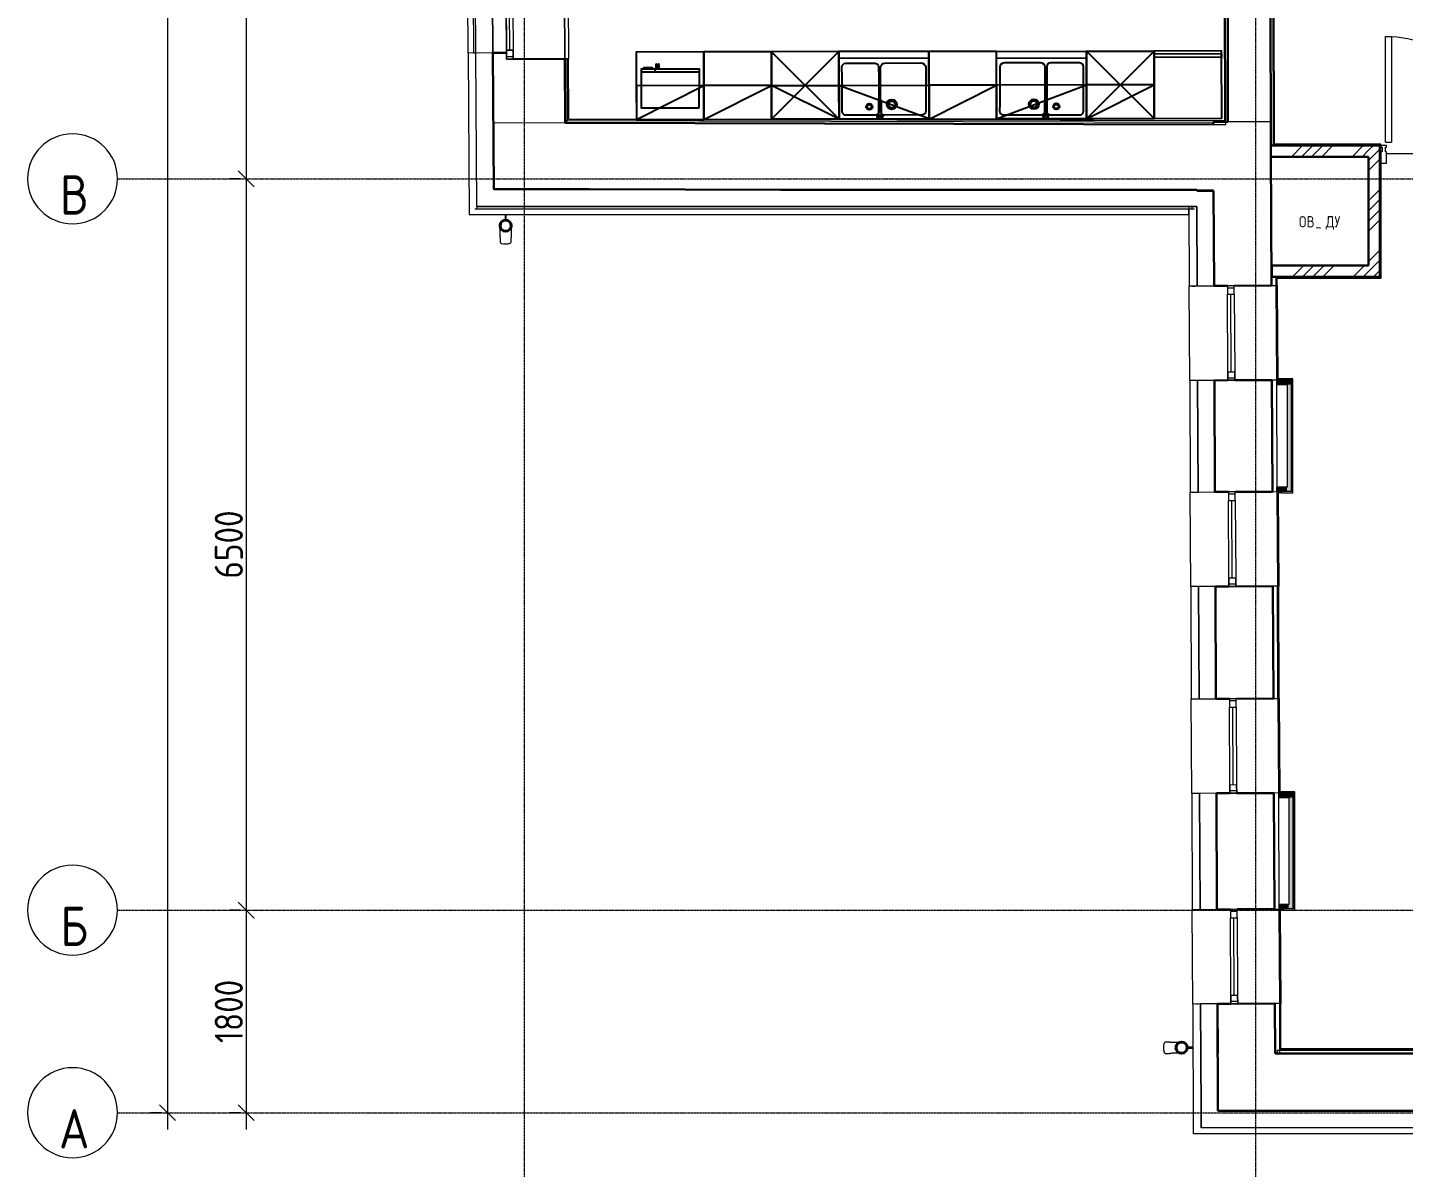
# Model space of a CAD drawing. Header units: millimetres. Extents: x -42533 to 645315, y 3457 to 82611.
# Drawn here: x 15834 to 28059, y 31984 to 42116 of the extents above; entities that cross this region are included whole.
import ezdxf

# ---------------------------------------------------------------- set-up
doc = ezdxf.new("R2010")
doc.units = ezdxf.units.MM
doc.linetypes.add('ADSK_Линия сетки', pattern=[25, 20, -2.5, 0, -2.5])
for name, color, linetype, lineweight in [('_ Окна', 7, 'Continuous', 9), ('Аннотация', 7, 'Continuous', 18), ('Витраж', 7, 'Continuous', 9), ('Двери', 7, 'Continuous', 9), ('Обобщенные модели', 7, 'Continuous', 18), ('Окна', 7, 'Continuous', 9), ('Оси', 253, 'Continuous', 9), ('Перекрытие', 7, 'Continuous', 18), ('Размеры', 7, 'Continuous', 9), ('Стены внутренние', 7, 'Continuous', 18), ('Стены наружные', 7, 'Continuous', 18), ('Стены несущие', 7, 'Continuous', 30), ('Стены отделка', 7, 'Continuous', 30), ('Стены штриховка', 7, 'Continuous', 9), ('ШТРИХОВКА', 252, 'Continuous', 15)]:
    doc.layers.add(name, color=color, linetype=linetype, lineweight=lineweight)
doc.layers.add('Линии', color=7, linetype='Continuous', lineweight=9, true_color=0x00a600)
doc.layers.add('ЭОМ_Лотки рабочие', color=5, linetype='Continuous')
doc.styles.add('GOST Common', font='GOST_Common.ttf', dxfattribs={"width": 0.9, "height": 350})
doc.styles.add('GOST Common_1', font='GOST_Common.ttf', dxfattribs={"width": 0.9, "height": 250})
doc.styles.add('GOST Common_5', font='GOST_Common.ttf', dxfattribs={"width": 0.9, "height": 200})
doc.dimstyles.new('ADSK_Основной_2_5_мм', dxfattribs={"dimscale": 304.8, "dimtxt": 251.428749, "dimasz": 0.463911, "dimexe": 0.492126, "dimexo": 0.492126, "dimgap": 0.098425, "dimtad": 1, "dimrnd": 0.01, "dimdsep": 46, "dimtxsty": 'GOST Common_1', "dimblk1": 'OBLIQUE', "dimblk2": 'OBLIQUE', "dimsah": 1, "dimcen": 0.09, "dimdle": 0.492126, "dimazin": 2, "dimtfac": 1, "dimtdec": 4, "dimtix": 1, "dimtmove": 0, "dimatfit": 3, "dimfxl": 1, "dimtvp": 1, "dimtolj": 1, "dimtzin": 0, "dimlwd": 20, "dimlwe": 20, "dimarcsym": 2})
pattern_1 = [(45, (-31496.66, 188.9), (-269.4077, 269.4077), []), (45, (-31406.86, 188.9), (-269.4077, 269.4077), []), (45, (-31317.06, 188.9), (-269.4077, 269.4077), []), (45, (-31227.26, 188.9), (-269.4077, 269.4077), [])]

# ---------------------------------------------------------------- blocks, each defined once
blk = doc.blocks.new('_Oblique')
at = {"color": 0, "linetype": 'ByBlock', "lineweight": -2}
blk.add_line((-0.5, -0.5), (0.5, 0.5), dxfattribs=at)
blk = doc.blocks.new('*D442')
at = {"layer": 'Defpoints', "color": 0, "transparency": 16777216}
for p in [(-9014, 43234), (-9114, 184), (-9014, 184)]:
    blk.add_point(p, dxfattribs=at)
at = {"layer": 'Размеры', "color": 0, "lineweight": 20, "transparency": 16777216}
for p, q in [((-9114, 43384), (-9114, 34)), ((-9164, 43234), (-9264, 43234)), ((-9164, 184), (-9264, 184))]:
    blk.add_line(p, q, dxfattribs=at)
at = {"layer": 'Размеры', "color": 0, "lineweight": 20, "transparency": 16777216, "xscale": 141.4, "yscale": 141.4, "zscale": 141.4}
for p, rotation in [((-9114, 43234), 90), ((-9114, 184), 270)]:
    blk.add_blockref('_Oblique', p, dxfattribs=dict(at, rotation=rotation))
at = {"layer": 'Размеры', "color": 0, "lineweight": 20, "transparency": 16777216, "insert": (-9269, 21709), "char_height": 250, "width": 971.62, "attachment_point": 5, "rotation": 90, "style": 'GOST Common_1'}
blk.add_mtext('\\A1;43050', dxfattribs=at)
blk = doc.blocks.new('*D446')
at = {"layer": 'Defpoints', "color": 0, "transparency": 16777216}
for p in [(-8314, 13134), (-8414, 8484), (-8314, 8484)]:
    blk.add_point(p, dxfattribs=at)
at = {"layer": 'Размеры', "color": 0, "lineweight": 20, "transparency": 16777216}
for p, q in [((-8414, 13284), (-8414, 8334)), ((-8464, 13134), (-8564, 13134)), ((-8464, 8484), (-8564, 8484))]:
    blk.add_line(p, q, dxfattribs=at)
at = {"layer": 'Размеры', "color": 0, "lineweight": 20, "transparency": 16777216, "xscale": 141.4, "yscale": 141.4, "zscale": 141.4}
for p, rotation in [((-8414, 13134), 90), ((-8414, 8484), 270)]:
    blk.add_blockref('_Oblique', p, dxfattribs=dict(at, rotation=rotation))
at = {"layer": 'Размеры', "color": 0, "lineweight": 20, "transparency": 16777216, "insert": (-8569, 10809), "char_height": 250, "width": 782.41, "attachment_point": 5, "rotation": 90, "style": 'GOST Common_1'}
blk.add_mtext('\\A1;4650', dxfattribs=at)
blk = doc.blocks.new('*D447')
at = {"layer": 'Defpoints', "color": 0, "transparency": 16777216}
for p in [(-8314, 8484), (-8414, 1984), (-8314, 1984)]:
    blk.add_point(p, dxfattribs=at)
at = {"layer": 'Размеры', "color": 0, "lineweight": 20, "transparency": 16777216}
for p, q in [((-8414, 8634), (-8414, 1834)), ((-8464, 8484), (-8564, 8484)), ((-8464, 1984), (-8564, 1984))]:
    blk.add_line(p, q, dxfattribs=at)
at = {"layer": 'Размеры', "color": 0, "lineweight": 20, "transparency": 16777216, "xscale": 141.4, "yscale": 141.4, "zscale": 141.4}
for p, rotation in [((-8414, 8484), 90), ((-8414, 1984), 270)]:
    blk.add_blockref('_Oblique', p, dxfattribs=dict(at, rotation=rotation))
at = {"layer": 'Размеры', "color": 0, "lineweight": 20, "transparency": 16777216, "insert": (-8569, 5234), "char_height": 250, "width": 756.84, "attachment_point": 5, "rotation": 90, "style": 'GOST Common_1'}
blk.add_mtext('\\A1;6500', dxfattribs=at)
blk = doc.blocks.new('*D448')
at = {"layer": 'Defpoints', "color": 0, "transparency": 16777216}
for p in [(-8314, 1984), (-8414, 184), (-8314, 184)]:
    blk.add_point(p, dxfattribs=at)
at = {"layer": 'Размеры', "color": 0, "lineweight": 20, "transparency": 16777216}
for p, q in [((-8414, 2134), (-8414, 34)), ((-8464, 1984), (-8564, 1984)), ((-8464, 184), (-8564, 184))]:
    blk.add_line(p, q, dxfattribs=at)
at = {"layer": 'Размеры', "color": 0, "lineweight": 20, "transparency": 16777216, "xscale": 141.4, "yscale": 141.4, "zscale": 141.4}
for p, rotation in [((-8414, 1984), 90), ((-8414, 184), 270)]:
    blk.add_blockref('_Oblique', p, dxfattribs=dict(at, rotation=rotation))
at = {"layer": 'Размеры', "color": 0, "lineweight": 20, "transparency": 16777216, "insert": (-8569, 1084), "char_height": 250, "width": 700.59, "attachment_point": 5, "rotation": 90, "style": 'GOST Common_1'}
blk.add_mtext('\\A1;1800', dxfattribs=at)
blk = doc.blocks.new('ТХ 1 этаж.')
at = {"color": 252, "true_color": 0x939598}
for p, q in [((3108, 8059), (3709, 7460)), ((3109, 7459), (3708, 8060)), ((4508, 8002), (3708, 8000)), ((5108, 8002), (5908, 8004)), ((6509, 7465), (5908, 8064)), ((6508, 8065), (5909, 7464)), ((1909, 7456), (2508, 7758)), ((2509, 7458), (3108, 7759)), ((3709, 7460), (3108, 7759)), ((4509, 7462), (3708, 7760)), ((4509, 7461), (5108, 7762)), ((5109, 7462), (5908, 7764)), ((5909, 7464), (6508, 7765))]:
    blk.add_line(p, q, dxfattribs=at)
for points in [[(1909, 7456), (2509, 7458), (2508, 8058), (1908, 8056)], [(2509, 7458), (3109, 7459), (3108, 8059), (2508, 8058)], [(3109, 7459), (3709, 7460), (3708, 8060), (3108, 8059)], [(4509, 7462), (4508, 8062), (3708, 8060), (3709, 7460)], [(4509, 7461), (5109, 7462), (5108, 8062), (4508, 8061)], [(5109, 7462), (5108, 8062), (5908, 8064), (5909, 7464)], [(6509, 7465), (5909, 7464), (5908, 8064), (6508, 8065)], [(6509, 7465), (7109, 7468), (7107, 8068), (6507, 8065)], [(6508, 8008), (6508, 8040), (7107, 8043), (7107, 8011)], [(1909, 7456), (2509, 7458), (2508, 7758), (1908, 7756)], [(2509, 7458), (3109, 7459), (3108, 7759), (2508, 7758)], [(3709, 7460), (3109, 7459), (3108, 7759), (3708, 7760)], [(4509, 7462), (3709, 7460), (3708, 7760), (4508, 7762)], [(4509, 7461), (5109, 7462), (5108, 7762), (4508, 7761)], [(5109, 7462), (5909, 7464), (5908, 7764), (5108, 7762)], [(5909, 7464), (6509, 7465), (6508, 7765), (5908, 7764)]]:
    blk.add_lwpolyline(points, close=True, dxfattribs=at)
at = {"color": 252, "linetype": 'Continuous', "true_color": 0x939598}
for points in [[(2081, 7911), (2083, 7920), (2085, 7946), (2087, 7953), (2091, 7940), (2092, 7910), (2091, 7931), (2089, 7940), (2087, 7935), (2083, 7912)], [(2104, 7933), (2104, 7910), (2105, 7935), (2105, 7944), (2107, 7933), (2109, 7910), (2100, 7910), (2092, 7910), (2083, 7911), (2081, 7911), (2087, 7910), (2092, 7910), (2102, 7910), (2109, 7910), (2113, 7910), (2115, 7910), (2113, 7910), (2109, 7910), (2109, 7936), (2107, 7951), (2105, 7946)], [(2464, 7557), (1954, 7557), (1955, 7907), (2465, 7907)], [(2104, 7910), (2092, 7910)]]:
    blk.add_lwpolyline(points, close=True, dxfattribs=at)
for points in [[(3735, 7922, -0.406675), (3769, 7957), (4027, 7958, -0.413842), (4061, 7925), (4062, 7836), (4063, 7706), (4064, 7529, -0.413619), (4030, 7495), (3772, 7494, -0.414004), (3738, 7527), (3737, 7706), (3736, 7836), (3735, 7922)], [(5881, 7926, 0.406675), (5847, 7960), (5588, 7961, 0.413842), (5555, 7927), (5554, 7838), (5554, 7708), (5554, 7531, 0.413619), (5588, 7497), (5846, 7497, 0.414004), (5880, 7531), (5880, 7710), (5881, 7839), (5881, 7926)], [(4063, 7494), (4062, 7623, -0.414474), (4072, 7633, -0.413928), (4082, 7623), (4082, 7494)], [(5555, 7496), (5555, 7625, 0.414474), (5545, 7635, 0.413928), (5535, 7625), (5535, 7496)], [(4082, 7508, -0.295051), (4097, 7486, -0.412639), (4073, 7461, -0.412639), (4048, 7485, -0.289854), (4062, 7508)], [(4082, 7502, -0.258138), (4091, 7486, -0.413208), (4073, 7467, -0.413208), (4054, 7485, -0.25753), (4062, 7502)], [(5535, 7510, 0.295051), (5521, 7487, 0.412639), (5545, 7463, 0.412639), (5570, 7488, 0.289854), (5555, 7510)], [(5535, 7504, 0.258138), (5527, 7487, 0.413208), (5545, 7469, 0.413208), (5564, 7488, 0.25753), (5555, 7504)]]:
    blk.add_lwpolyline(points, format="xyb", dxfattribs=at)
for points in [[(4480, 7707, -0.000114), (4481, 7533, -0.411199), (4445, 7497), (4117, 7495, -0.395719), (4078, 7532), (4077, 7706), (4076, 7836), (4076, 7918, -0.413967), (4117, 7959), (4436, 7960, -0.390418), (4479, 7921, -0.000242), (4480, 7837, -0.000152)], [(5137, 7707, 0.000114), (5136, 7533, 0.411199), (5173, 7497), (5501, 7497, 0.395719), (5540, 7533), (5540, 7708), (5540, 7838), (5540, 7920, 0.413967), (5499, 7961), (5180, 7960, 0.390418), (5137, 7921, 0.000242), (5137, 7837, 0.000152)]]:
    blk.add_lwpolyline(points, format="xyb", close=True, dxfattribs=at)
for points in [[(2465, 7877), (1955, 7877)], [(1976, 7907), (1976, 7920), (2050, 7920), (2050, 7907)], [(2076, 7877), (2076, 7907)], [(4075, 7486), (4071, 7486)], [(5543, 7488), (5547, 7488)]]:
    blk.add_lwpolyline(points, dxfattribs=at)
for centre, radius in [((3978, 7570), 27.6), ((3978, 7570), 18.8), ((4178, 7591), 44), ((4178, 7591), 30.1), ((5440, 7593), 44), ((5440, 7593), 30.1), ((5639, 7573), 27.6), ((5639, 7572), 18.8)]:
    blk.add_circle(centre, radius, dxfattribs=at)
for points in [[(4027, 7958), (4027, 7958), (4028, 7958), (4028, 7958)], [(5588, 7961), (5588, 7961), (5588, 7961), (5588, 7961)], [(4063, 7494), (4063, 7489), (4066, 7486), (4071, 7486)], [(4071, 7486), (4071, 7486), (4071, 7486), (4071, 7486)], [(4075, 7486), (4079, 7486), (4083, 7489), (4082, 7494)], [(5543, 7488), (5539, 7488), (5535, 7491), (5535, 7496)], [(5555, 7496), (5555, 7491), (5552, 7488), (5547, 7488)], [(5547, 7488), (5547, 7488), (5547, 7488), (5547, 7488)]]:
    blk.add_open_spline(points, degree=3, dxfattribs=at)
blk = doc.blocks.new('1 этаж')
at = {"layer": 'Обобщенные модели', "lineweight": 9}
h = blk.add_hatch(dxfattribs=at)
h.set_pattern_fill('FP_14', color=8, angle=90.2724742, style=0, pattern_type=2)
h.set_pattern_definition([(45, (557.2, 188.9), (-106.067, 106.065), [])])
h.paths.add_polyline_path([(-114.519, 713.274), (-89.942, 714.513), (-72.265, 723.129), (-58.474, 740.593), (-53.626, 762.31), (-58.68, 783.98), (-72.637, 801.312), (-94.335, 810.863), (-114.983, 810.765), (-134.985, 801.015), (-149.23, 781.518), (-153.625, 761.834), (-147.779, 739.182), (-134.613, 722.833), (-114.742, 713.379)])
at = {"layer": 'Стены внутренние', "lineweight": 9}
h = blk.add_hatch(dxfattribs=at)
h.set_pattern_fill('ANSI34', color=8, scale=20, style=0)
h.set_pattern_definition(pattern_1)
h.paths.add_polyline_path([(1111.25, 8680.913), (1556.768, 8680.913), (1556.768, 8780.913), (688.711, 8780.913), (688.725, 8680.913), (1006.375, 8680.913)])
h = blk.add_hatch(dxfattribs=at)
h.set_pattern_fill('ANSI34', color=8, scale=20, style=0)
h.set_pattern_definition(pattern_1)
h.paths.add_polyline_path([(1556.768, 7713.902), (1656.768, 7713.902), (1656.768, 8780.913), (1556.768, 8780.913), (1556.768, 8186.076)])
h = blk.add_hatch(dxfattribs=at)
h.set_pattern_fill('ANSI34', color=8, scale=20, style=0)
h.set_pattern_definition(pattern_1)
h.paths.add_polyline_path([(1656.768, 7613.902), (1656.768, 7713.902), (696.768, 7713.902), (696.768, 7613.902), (1556.768, 7613.902)])
at = {"layer": 'Стены внутренние'}
for points in [[(739.676, 6654.617), (872.952, 6654.617), (872.952, 6694.617), (739.676, 6694.253), (739.676, 6662.49)], [(872.928, 5704.653), (872.952, 5705.073), (872.952, 6654.617), (832.952, 6654.617), (832.952, 5704.653), (872.78, 5704.653)], [(742.88, 5704.653), (832.952, 5705.073), (832.952, 5744.653), (742.689, 5744.653), (742.878, 5705.073)], [(848.793, 2984.706), (888.793, 2984.706), (888.793, 3024.706), (757.081, 3024.295), (757.081, 2984.706), (760.528, 2984.706)], [(888.746, 1994.732), (888.793, 1995.107), (888.793, 2984.706), (848.793, 2984.706), (848.793, 1994.732)], [(770.096, 1994.732), (848.793, 1995.107), (848.793, 2034.732), (770.096, 2034.732), (770.096, 1995.107)]]:
    blk.add_hatch(color=8, dxfattribs=at).paths.add_polyline_path(points)
at = {"layer": '_ Окна', "color": 8, "lineweight": 18}
for p, q in [((364.177, 7533.674), (304.178, 7533.389)), ((304.178, 7533.389), (304.539, 7457.39)), ((304.539, 7457.39), (364.539, 7457.675)), ((364.539, 7457.675), (364.177, 7533.674)), ((307.811, 6769.398), (367.811, 6769.683)), ((308.173, 6693.399), (307.811, 6769.398)), ((367.811, 6769.683), (368.172, 6693.684)), ((368.172, 6693.684), (308.173, 6693.399)), ((372.89, 5701.695), (312.89, 5701.41)), ((312.89, 5701.41), (313.252, 5625.411)), ((313.252, 5625.411), (373.251, 5625.696)), ((373.251, 5625.696), (372.89, 5701.695)), ((316.523, 4937.418), (376.523, 4937.704)), ((316.885, 4861.419), (316.523, 4937.418)), ((376.523, 4937.704), (376.884, 4861.705)), ((376.884, 4861.705), (316.885, 4861.419)), ((381.63, 3863.716), (321.631, 3863.431)), ((321.631, 3863.431), (321.992, 3787.431)), ((381.992, 3787.717), (381.63, 3863.716)), ((321.992, 3787.431), (381.992, 3787.717)), ((325.264, 3099.439), (385.263, 3099.725)), ((325.626, 3023.44), (325.264, 3099.439)), ((385.263, 3099.725), (385.625, 3023.725)), ((385.625, 3023.725), (325.626, 3023.44)), ((390.533, 1991.737), (330.533, 1991.452)), ((330.533, 1991.452), (330.895, 1915.453)), ((390.894, 1915.738), (390.533, 1991.737)), ((330.895, 1915.453), (390.894, 1915.738)), ((334.167, 1227.46), (394.166, 1227.746)), ((334.528, 1151.461), (334.167, 1227.46)), ((394.166, 1227.746), (394.527, 1151.747)), ((394.527, 1151.747), (334.528, 1151.461))]:
    blk.add_line(p, q, dxfattribs=at)
at = {"layer": '_ Окна', "color": 8}
for p, q in [((364.272, 7513.675), (304.273, 7513.389)), ((337.811, 6769.54), (334.539, 7457.533)), ((368.077, 6713.684), (308.078, 6713.398)), ((372.985, 5681.695), (312.985, 5681.41)), ((346.523, 4937.561), (343.251, 5625.553)), ((376.789, 4881.704), (316.79, 4881.419)), ((381.725, 3843.716), (321.726, 3843.431)), ((355.264, 3099.582), (351.992, 3787.574)), ((385.53, 3043.725), (325.53, 3043.44)), ((390.628, 1971.737), (330.628, 1971.452)), ((364.166, 1227.603), (360.894, 1915.595)), ((394.432, 1171.746), (334.433, 1171.461))]:
    blk.add_line(p, q, dxfattribs=at)
at = {"layer": 'Витраж', "color": 8, "lineweight": 18}
for p, q in [((1717.128, 8780.913), (1667.128, 8780.913)), ((1667.128, 8780.913), (1667.128, 8763.913)), ((1667.128, 8763.913), (1677.128, 8763.913)), ((1677.128, 8723.913), (1667.128, 8723.913)), ((1667.128, 8723.913), (1667.128, 8623.913)), ((1677.128, 8763.913), (1677.128, 8723.913)), ((1707.128, 8763.913), (1717.128, 8763.913)), ((1707.128, 8723.913), (1707.128, 8763.913)), ((1717.128, 8723.913), (1707.128, 8723.913)), ((1717.128, 8763.913), (1717.128, 8780.913)), ((1717.128, 8623.913), (1717.128, 8723.913)), ((1667.128, 8623.913), (1717.128, 8623.913))]:
    blk.add_line(p, q, dxfattribs=at)
at = {"layer": 'Двери', "color": 8}
for p, q in [((1707.128, 9748.913), (1762.128, 9748.913)), ((1707.128, 8808.913), (1707.128, 9748.913)), ((1762.128, 9748.913), (1762.128, 8808.913)), ((1707.128, 8808.913), (1762.128, 8808.913))]:
    blk.add_line(p, q, dxfattribs=at)
blk.add_arc((1707.128, 8763.913), 985, 0, 90, dxfattribs=at)
at = {"layer": 'Линии', "color": 8}
for p, q in [((-5582.782, 9551.501), (-5594.099, 11371.465)), ((-5594.099, 11371.465), (-5582.782, 9551.501)), ((-6223.112, 9602.52), (-6233.714, 11307.487)), ((-6233.714, 11307.487), (-6223.112, 9602.52)), ((-6114.089, 11368.232), (-6102.772, 9548.267)), ((-6113.716, 11308.233), (-6103.114, 9603.266)), ((-6103.27, 9628.266), (-6105.508, 9988.259)), ((-6073.27, 9628.452), (-6075.509, 9988.445)), ((-6045.509, 9988.632), (-6043.271, 9628.639)), ((-6103.27, 9628.266), (-6043.271, 9628.639)), ((-6043.271, 9628.639), (-6103.27, 9628.266)), ((-6043.271, 9628.639), (-6103.27, 9628.266)), ((-6102.772, 9548.267), (-6103.27, 9628.266)), ((-6103.27, 9628.266), (-6102.772, 9548.267)), ((-6042.898, 9568.64), (-6102.897, 9568.267)), ((-6102.772, 9548.267), (-5582.782, 9551.501)), ((-6042.773, 9548.64), (-6102.772, 9548.267)), ((-6102.772, 9548.267), (-6042.773, 9548.64)), ((-6043.271, 9628.639), (-6042.773, 9548.64)), ((-6042.773, 9548.64), (-6043.271, 9628.639))]:
    blk.add_line(p, q, dxfattribs=at)
at = {"layer": 'Обобщенные модели', "color": 8}
for p, q in [((-6114.596, 8167.492), (-6114.596, 8118.351)), ((-6104.596, 8118.351), (-6104.596, 8167.492)), ((-6159.596, 7963.844), (-6159.596, 7921.34)), ((-6059.596, 7921.34), (-6059.596, 7963.844)), ((-207.509, 811.579), (-250.013, 811.377)), ((-3.65, 767.548), (-52.791, 767.314)), ((-52.743, 757.314), (-3.603, 757.548)), ((-249.537, 711.378), (-207.034, 711.58))]:
    blk.add_line(p, q, dxfattribs=at)
at = {"layer": 'Обобщенные модели', "color": 8, "flags": 128}
for points in [[(-6159.596, 7963.844), (-6159.596, 7969.512), (-6159.596, 7975.097), (-6159.596, 7980.589), (-6159.596, 7985.98), (-6159.596, 7991.262), (-6159.596, 7996.426), (-6159.596, 8001.464), (-6159.596, 8006.367), (-6159.596, 8011.128), (-6159.596, 8015.739), (-6159.596, 8020.193), (-6159.596, 8024.483), (-6159.596, 8028.602), (-6159.596, 8032.542), (-6159.596, 8036.299), (-6159.596, 8039.866), (-6159.596, 8043.237), (-6159.596, 8046.407), (-6159.596, 8049.37), (-6159.596, 8052.123), (-6159.596, 8054.475)], [(-6059.596, 8054.475), (-6059.596, 8053.205), (-6059.596, 8050.541), (-6059.596, 8047.665), (-6059.596, 8044.58), (-6059.596, 8041.292), (-6059.596, 8037.806), (-6059.596, 8034.128), (-6059.596, 8030.263), (-6059.596, 8026.217), (-6059.596, 8021.998), (-6059.596, 8017.611), (-6059.596, 8013.064), (-6059.596, 8008.365), (-6059.596, 8003.52), (-6059.596, 7998.537), (-6059.596, 7993.425), (-6059.596, 7988.191), (-6059.596, 7982.844), (-6059.596, 7977.393), (-6059.596, 7971.845), (-6059.596, 7966.211), (-6059.596, 7963.844)], [(-207.509, 811.579), (-201.842, 811.606), (-196.257, 811.632), (-190.765, 811.658), (-185.374, 811.684), (-180.092, 811.709), (-174.928, 811.734), (-169.89, 811.758), (-164.987, 811.781), (-160.226, 811.804), (-155.615, 811.826), (-151.161, 811.847), (-146.871, 811.867), (-142.753, 811.887), (-138.812, 811.905), (-135.055, 811.923), (-131.489, 811.94), (-128.118, 811.956), (-124.948, 811.971), (-121.984, 811.986), (-119.232, 811.999), (-116.88, 812.01)], [(-116.404, 712.011), (-117.675, 712.005), (-120.338, 711.992), (-123.214, 711.979), (-126.299, 711.964), (-129.587, 711.948), (-133.073, 711.932), (-136.751, 711.914), (-140.616, 711.896), (-144.662, 711.877), (-148.881, 711.856), (-153.267, 711.836), (-157.814, 711.814), (-162.514, 711.792), (-167.359, 711.769), (-172.341, 711.745), (-177.454, 711.721), (-182.687, 711.696), (-188.034, 711.67), (-193.486, 711.644), (-199.033, 711.618), (-204.667, 711.591), (-207.034, 711.58)]]:
    blk.add_lwpolyline(points, dxfattribs=at)
at = {"layer": 'Обобщенные модели', "color": 8}
for centre, start, end in [((-6109.596, 8067.492), 90, 270), ((-6109.596, 8067.492), 270, 90), ((-103.625, 762.072), 0.2724742, 180.2724742), ((-103.625, 762.072), 180.2724742, 0.2724742)]:
    blk.add_arc(centre, 52, start, end, dxfattribs=at)
at = {"layer": 'Обобщенные модели', "color": 8, "lineweight": 40}
for centre, start, end in [((-6109.596, 8067.492), 90, 270), ((-6109.596, 8067.492), 270, 90), ((-103.625, 762.072), 0.2724742, 180.2724742), ((-103.625, 762.072), 180.2724742, 0.2724742)]:
    blk.add_arc(centre, 50, start, end, dxfattribs=at)
at = {"layer": 'Обобщенные модели', "color": 8}
for centre, major_axis, start_param, end_param in [((-6109.596, 7921.34), (50, 0), 3.141592654, 4.71238898), ((-6109.596, 7921.34), (50, 0), 4.71238898, 6.283185307), ((-249.775, 761.377), (0.238, -49.999), 3.141592654, 4.71238898), ((-249.775, 761.377), (0.238, -49.999), 4.71238898, 6.283185307)]:
    blk.add_ellipse(centre, major_axis=major_axis, ratio=0.309016994, start_param=start_param, end_param=end_param, dxfattribs=at)
at = {"layer": 'Окна', "color": 8}
for p, q in [((364.177, 7533.674), (304.178, 7533.389)), ((304.178, 7533.389), (304.539, 7457.39)), ((307.811, 6769.398), (304.539, 7457.39)), ((364.539, 7457.675), (364.177, 7533.674)), ((364.539, 7457.675), (367.811, 6769.683)), ((307.811, 6769.398), (308.173, 6693.399)), ((368.172, 6693.684), (367.811, 6769.683)), ((308.173, 6693.399), (368.172, 6693.684)), ((372.89, 5701.695), (312.89, 5701.41)), ((312.89, 5701.41), (313.252, 5625.411)), ((316.523, 4937.418), (313.252, 5625.411)), ((373.251, 5625.696), (372.89, 5701.695)), ((373.251, 5625.696), (376.523, 4937.704)), ((316.523, 4937.418), (316.885, 4861.419)), ((376.884, 4861.705), (376.523, 4937.704)), ((316.885, 4861.419), (376.884, 4861.705)), ((381.63, 3863.716), (321.631, 3863.431)), ((321.631, 3863.431), (321.992, 3787.431)), ((381.992, 3787.717), (381.63, 3863.716)), ((325.264, 3099.439), (321.992, 3787.431)), ((381.992, 3787.717), (385.263, 3099.725)), ((325.264, 3099.439), (325.626, 3023.44)), ((385.625, 3023.725), (385.263, 3099.725)), ((325.626, 3023.44), (385.625, 3023.725)), ((390.533, 1991.737), (330.533, 1991.452)), ((330.533, 1991.452), (330.895, 1915.453)), ((390.894, 1915.738), (390.533, 1991.737)), ((334.167, 1227.46), (330.895, 1915.453)), ((390.894, 1915.738), (394.166, 1227.746)), ((334.167, 1227.46), (334.528, 1151.461)), ((394.527, 1151.747), (394.166, 1227.746)), ((334.528, 1151.461), (394.527, 1151.747))]:
    blk.add_line(p, q, dxfattribs=at)
at = {"layer": 'Оси', "color": 8, "linetype": 'ADSK_Линия сетки'}
for p, q in [((556.766, -4162.595), (556.766, 44411.9)), ((-5943.234, -4162.595), (-5943.234, 44298.966)), ((-9557.528, 8483.902), (56672.201, 8483.902)), ((-9557.528, 1983.902), (56672.201, 1983.902)), ((-9557.528, 183.902), (56562.053, 183.902))]:
    blk.add_line(p, q, dxfattribs=at)
at = {"layer": 'Оси', "color": 8, "lineweight": 20}
for centre, start, end in [((-9957.528, 8483.902), 90, 270), ((-9957.528, 8483.902), 270, 90), ((-9957.528, 1983.902), 90, 270), ((-9957.528, 1983.902), 270, 90), ((-9957.528, 183.902), 90, 270), ((-9957.528, 183.902), 270, 90)]:
    blk.add_arc(centre, 400, start, end, dxfattribs=at)
at = {"layer": 'Перекрытие', "color": 8}
for p, q in [((688.235, 8783.902), (708.413, 8783.902)), ((3377.128, 8705.913), (1717.128, 8705.913)), ((696.768, 7613.902), (693.8, 7613.902)), ((738.173, 6694.443), (739.676, 6694.451)), ((755.625, 3024.485), (757.081, 3024.492))]:
    blk.add_line(p, q, dxfattribs=at)
at = {"layer": 'Стены внутренние', "color": 8}
for p, q in [((734.173, 7535.434), (738.168, 6695.443)), ((742.885, 5703.455), (746.88, 4863.464)), ((751.626, 3865.475), (755.621, 3025.485)), ((760.528, 1993.497), (764.523, 1153.506))]:
    blk.add_line(p, q, dxfattribs=at)
at = {"layer": 'Стены наружные', "color": 8}
for p, q in [((-6443.108, 9601.152), (-6453.709, 11306.119)), ((-6393.121, 9603.463), (-6403.71, 11306.43)), ((-6373.109, 9601.587), (-6383.711, 11306.554)), ((-5562.032, 11360.818), (-5550.783, 9551.7)), ((-6394.024, 9602.458), (-6374.024, 9602.581)), ((-9.596, 8237.492), (-6364.627, 8237.492)), ((-6364.627, 8237.492), (-6364.502, 8217.492)), ((-6364.502, 8217.492), (-9.596, 8217.492)), ((-31.823, 6691.782), (-35.818, 7531.772)), ((-5.814, 7531.01), (14.186, 7531.105)), ((746.173, 7535.491), (750.115, 6706.617)), ((750.168, 6695.501), (748.168, 6695.491)), ((-23.111, 4859.802), (-27.106, 5699.793)), ((2.9, 5698.606), (2.894, 5699.936)), ((2.9, 5698.606), (22.9, 5698.701)), ((22.894, 5700.031), (22.9, 5698.701)), ((782.937, 5692.653), (754.937, 5692.653)), ((754.937, 5692.653), (758.88, 4863.521)), ((26.883, 4861.135), (6.883, 4861.04)), ((-14.371, 3021.823), (-18.365, 3861.814)), ((11.639, 3861.051), (31.639, 3861.147)), ((763.626, 3865.533), (767.567, 3036.706)), ((767.621, 3025.542), (765.621, 3025.532)), ((-5.468, 1149.844), (-9.463, 1989.835)), ((800.58, 1982.732), (772.58, 1982.732)), ((772.58, 1982.732), (776.523, 1153.563)), ((24.526, 1151.082), (44.526, 1151.177))]:
    blk.add_line(p, q, dxfattribs=at)
at = {"layer": 'Стены несущие', "color": 8}
for p, q in [((302.248, 14169.836), (308.169, 8989.577)), ((684.188, 12472.685), (688.458, 8737.072)), ((-6103.114, 9603.266), (-6223.112, 9602.52)), ((-6215.595, 8393.659), (-6223.112, 9602.52)), ((-5582.782, 9551.501), (-6042.773, 9548.64)), ((-5582.782, 9551.501), (-5579.242, 8982.123)), ((177.353, 8968.21), (-5579.242, 8982.123)), ((308.169, 8989.577), (177.255, 8988.955)), ((177.255, 8988.955), (177.353, 8968.21)), ((688.458, 8737.072), (694.174, 7535.244)), ((1656.768, 8780.913), (688.711, 8780.913)), ((688.711, 8780.913), (688.711, 8680.913)), ((688.711, 8680.913), (1556.768, 8680.913)), ((1556.768, 8680.913), (1556.768, 7713.902)), ((1656.768, 7613.902), (1656.768, 8780.913)), ((-6215.595, 8393.659), (-3663.811, 8387.492)), ((-3663.811, 8387.492), (30.113, 8387.492)), ((30.113, 8387.492), (30.156, 8378.564)), ((30.156, 8378.564), (180.159, 8378.202)), ((180.159, 8378.202), (184.179, 7532.818)), ((184.179, 7532.818), (180.159, 8378.202)), ((1556.768, 7713.902), (696.768, 7713.902)), ((696.768, 7713.902), (696.768, 7613.902)), ((696.768, 7613.902), (1656.768, 7613.902)), ((184.179, 7532.818), (304.178, 7533.389)), ((364.177, 7533.674), (694.174, 7535.244)), ((308.173, 6693.399), (188.174, 6692.828)), ((188.174, 6692.828), (192.892, 5700.839)), ((192.892, 5700.839), (188.174, 6692.828)), ((698.168, 6695.253), (368.172, 6693.684)), ((698.168, 6695.253), (702.886, 5703.264)), ((192.892, 5700.839), (312.89, 5701.41)), ((372.89, 5701.695), (702.886, 5703.264)), ((316.885, 4861.419), (196.886, 4860.849)), ((196.886, 4860.849), (201.632, 3862.86)), ((201.632, 3862.86), (196.886, 4860.849)), ((706.88, 4863.274), (376.884, 4861.705)), ((711.626, 3865.285), (706.88, 4863.274)), ((201.632, 3862.86), (321.631, 3863.431)), ((381.63, 3863.716), (711.626, 3865.285)), ((325.626, 3023.44), (205.627, 3022.869)), ((205.627, 3022.869), (210.535, 1990.881)), ((210.535, 1990.881), (205.627, 3022.869)), ((715.621, 3025.295), (385.625, 3023.725)), ((715.621, 3025.295), (720.529, 1993.306)), ((210.535, 1990.881), (330.533, 1991.452)), ((390.533, 1991.737), (720.529, 1993.306)), ((334.528, 1151.461), (214.529, 1150.891)), ((214.529, 1150.891), (219.051, 200)), ((216.626, 710), (214.529, 1150.891)), ((724.524, 1153.316), (394.527, 1151.747)), ((726.632, 710), (724.524, 1153.316)), ((726.632, 710), (3507.766, 710)), ((3547.766, 200), (219.051, 200))]:
    blk.add_line(p, q, dxfattribs=at)
at = {"layer": 'Стены отделка', "color": 8, "lineweight": 9}
for p, q in [((308.169, 8989.577), (302.319, 14169.836)), ((704.188, 12472.707), (708.408, 8780.913)), ((720.394, 8792.913), (716.225, 12440.685)), ((273.136, 11675.117), (276.158, 8999.971)), ((288.169, 8989.482), (285.123, 11686.983)), ((-6223.112, 9602.52), (-6443.108, 9601.152)), ((-6443.108, 9601.152), (-6434.193, 8167.492)), ((-6364.627, 8237.492), (-6373.109, 9601.587)), ((-5550.783, 9551.7), (-5582.782, 9551.501)), ((-5547.44, 9014.046), (-5550.783, 9551.7)), ((-5579.366, 9002.123), (-5569.279, 9002.099)), ((-5569.279, 9002.099), (-5569.328, 8982.099)), ((-5559.365, 9002.075), (289.28, 8987.94)), ((276.158, 8999.971), (-5547.44, 9014.046)), ((177.353, 8968.21), (289.232, 8967.94)), ((276.171, 8987.971), (276.169, 8989.425)), ((288.169, 8989.555), (308.169, 8989.577)), ((289.232, 8967.94), (289.28, 8987.94)), ((688.405, 8784.004), (708.405, 8784.026)), ((1667.128, 8792.913), (720.394, 8792.913)), ((1667.128, 8630.913), (1667.128, 8792.913)), ((1656.768, 8630.913), (1667.128, 8630.913)), ((1668.768, 8613.413), (1656.768, 8613.413)), ((1668.768, 7603.902), (1668.768, 8613.413)), ((-6215.556, 8387.492), (-6215.595, 8393.659)), ((-3663.811, 8387.492), (-6215.556, 8387.492)), ((180.125, 8385.263), (30.127, 8384.55)), ((-6384.503, 8217.492), (-6364.502, 8217.492)), ((-6364.627, 8237.492), (30.827, 8237.492)), ((30.827, 8237.492), (-39.173, 8237.159)), ((-39.173, 8237.159), (-35.818, 7531.772)), ((-39.079, 8167.492), (-39.079, 8217.492)), ((-9.596, 8217.492), (-9.596, 8237.492)), ((10.826, 8237.492), (-9.596, 8237.492)), ((-9.596, 8217.492), (10.921, 8217.492)), ((-6434.193, 8167.492), (-39.079, 8167.492)), ((733.799, 7614.014), (693.8, 7613.824)), ((733.799, 7614.014), (734.173, 7535.434)), ((746.173, 7535.491), (745.857, 7601.902)), ((745.857, 7601.902), (1666.768, 7601.902)), ((-35.818, 7531.772), (34.181, 7532.105)), ((34.181, 7532.105), (184.179, 7532.818)), ((694.174, 7535.244), (746.173, 7535.491)), ((38.176, 6692.115), (-31.823, 6691.782)), ((-31.823, 6691.782), (-27.106, 5699.793)), ((188.174, 6692.828), (38.176, 6692.115)), ((748.168, 6695.491), (698.168, 6695.253)), ((738.168, 6695.443), (742.88, 5704.653)), ((738.172, 6694.617), (872.952, 6694.617)), ((739.676, 6694.617), (739.676, 6654.617)), ((739.676, 6654.617), (832.952, 6654.617)), ((882.952, 6706.617), (750.115, 6706.617)), ((750.115, 6706.617), (750.168, 6695.501)), ((832.952, 6654.617), (832.952, 5744.653)), ((872.952, 5704.653), (872.952, 6694.617)), ((884.952, 5694.653), (884.952, 6704.617)), ((-27.106, 5699.793), (42.893, 5700.126)), ((42.893, 5700.126), (192.892, 5700.839)), ((702.886, 5703.264), (782.885, 5703.645)), ((832.952, 5744.653), (739.676, 5744.653)), ((739.676, 5744.653), (739.676, 5704.653)), ((872.952, 5704.653), (739.676, 5704.653)), ((742.88, 5704.653), (742.885, 5703.455)), ((782.885, 5703.645), (782.937, 5692.653)), ((782.937, 5692.653), (882.952, 5692.653)), ((46.888, 4860.135), (-23.111, 4859.802)), ((-23.111, 4859.802), (-18.365, 3861.814)), ((196.886, 4860.849), (46.888, 4860.135)), ((758.88, 4863.521), (706.88, 4863.274)), ((751.626, 3865.475), (746.88, 4863.464)), ((763.626, 3865.533), (758.88, 4863.521)), ((-18.365, 3861.814), (51.634, 3862.147)), ((51.634, 3862.147), (201.632, 3862.86)), ((711.626, 3865.285), (763.626, 3865.533)), ((55.629, 3022.156), (-14.371, 3021.823)), ((-14.371, 3021.823), (-9.463, 1989.835)), ((205.627, 3022.869), (55.629, 3022.156)), ((765.621, 3025.532), (715.621, 3025.295)), ((755.621, 3025.485), (760.523, 1994.732)), ((755.624, 3024.706), (888.793, 3024.706)), ((757.081, 3024.706), (757.081, 2984.706)), ((757.081, 2984.706), (848.793, 2984.706)), ((898.793, 3036.706), (767.567, 3036.706)), ((767.567, 3036.706), (767.621, 3025.542)), ((848.793, 2984.706), (848.793, 2034.732)), ((888.793, 1994.732), (888.793, 3024.706)), ((900.793, 1984.732), (900.793, 3034.706)), ((-9.463, 1989.835), (60.536, 1990.168)), ((60.536, 1990.168), (210.535, 1990.881)), ((720.529, 1993.306), (800.528, 1993.687)), ((888.793, 1994.732), (760.523, 1994.732)), ((760.523, 1994.732), (760.528, 1993.497)), ((848.793, 2034.732), (770.096, 2034.732)), ((770.096, 2034.732), (770.096, 1994.732)), ((800.528, 1993.687), (800.58, 1982.732)), ((800.58, 1982.732), (898.793, 1982.732)), ((64.531, 1150.177), (-5.468, 1149.844)), ((-5.468, 1149.844), (0, 0)), ((214.529, 1150.891), (64.531, 1150.177)), ((776.523, 1153.563), (724.524, 1153.316)), ((764.523, 1153.506), (766.633, 709.873)), ((778.433, 752), (776.523, 1153.563)), ((746.632, 740), (746.632, 710)), ((746.632, 740), (3507.766, 740)), ((3507.766, 752), (778.433, 752)), ((219.051, 200), (216.626, 710)), ((726.632, 710), (726.633, 709.683)), ((726.633, 709.683), (766.633, 709.873)), ((69.763, 50), (69.05, 200)), ((69.05, 200), (69.763, 50)), ((0, 0), (3547.766, 0))]:
    blk.add_line(p, q, dxfattribs=at)
at = {"layer": 'Стены штриховка', "color": 8}
for p, q in [((718.397, 8790.913), (714.222, 12442.685)), ((275.134, 11676.983), (278.16, 8997.966)), ((-5559.365, 9002.075), (-5562.783, 9551.625)), ((-5549.427, 9012.051), (-5552.783, 9551.687)), ((-6219.264, 8983.67), (-5579.242, 8982.123)), ((278.16, 8997.966), (-5549.427, 9012.051)), ((687.249, 8991.38), (308.169, 8989.577)), ((688.458, 8737.072), (687.249, 8991.38)), ((1667.128, 8790.913), (718.397, 8790.913)), ((1667.128, 8780.913), (1656.768, 8780.913)), ((1656.768, 8755.913), (1667.128, 8755.913)), ((1656.768, 8655.913), (1667.128, 8655.913)), ((1666.768, 7601.902), (1666.768, 8613.413)), ((34.181, 7532.105), (30.827, 8237.492)), ((30.827, 8237.492), (34.181, 7532.105)), ((744.173, 7535.481), (743.848, 7603.902)), ((743.848, 7603.902), (1668.768, 7603.902)), ((1666.768, 7601.902), (1668.768, 7601.902)), ((1668.768, 7601.902), (1668.768, 7603.902)), ((42.893, 5700.126), (38.176, 6692.115)), ((38.176, 6692.115), (42.893, 5700.126)), ((750.124, 6704.617), (884.952, 6704.617)), ((882.952, 5692.653), (882.952, 6706.617)), ((884.952, 6706.617), (882.952, 6706.617)), ((884.952, 6704.617), (884.952, 6706.617)), ((782.928, 5694.653), (884.952, 5694.653)), ((882.952, 5692.653), (884.952, 5692.653)), ((884.952, 5692.653), (884.952, 5694.653)), ((51.634, 3862.147), (46.888, 4860.135)), ((46.888, 4860.135), (51.634, 3862.147)), ((761.626, 3865.523), (756.88, 4863.512)), ((60.536, 1990.168), (55.629, 3022.156)), ((55.629, 3022.156), (60.536, 1990.168)), ((767.577, 3034.706), (900.793, 3034.706)), ((898.793, 1982.732), (898.793, 3036.706)), ((900.793, 3036.706), (898.793, 3036.706)), ((900.793, 3034.706), (900.793, 3036.706)), ((800.571, 1984.732), (900.793, 1984.732)), ((898.793, 1982.732), (900.793, 1982.732)), ((900.793, 1982.732), (900.793, 1984.732)), ((69.05, 200), (64.531, 1150.177)), ((64.531, 1150.177), (69.05, 200)), ((776.442, 750), (774.523, 1153.554)), ((3507.766, 750), (776.442, 750)), ((3541.766, 50), (69.763, 50))]:
    blk.add_line(p, q, dxfattribs=at)
at = {"layer": 'ЭОМ_Лотки рабочие'}
blk.add_blockref('ТХ 1 этаж.', (-6856.492, 1554.379), dxfattribs=at)
at = {"layer": 'Аннотация', "color": 8, "style": 'GOST Common_5', "width": 0.9}
for s, p in [('ОВ', (938.518, 8052.443)), ('ДУ', (1177.018, 8052.443)), ('_', (1082.518, 8052.443))]:
    blk.add_text(s, height=100, dxfattribs=at).set_placement(p)
at = {"layer": 'Оси', "color": 8, "char_height": 350, "attachment_point": 5, "line_spacing_factor": 1.022766, "style": 'GOST Common'}
for s, insert, width in [('\\pxqc,t0.25714,0.51429,0.77143,1.02857,1.28571,1.54286,1.8,2.05714,2.31429,2.57143,2.82857,3.08571,3.34286,3.6,3.85714,4.11429,4.37143,4.62857,4.88571,5.14286,5.4,5.65714,5.91429,6.17143,6.42857,6.68571,6.94286,7.2,7.45714,7.71429,7.97143,8.22857;{В}', (-9942.601, 8341.051), 261.9), ('\\pxqc,t0.25714,0.51429,0.77143,1.02857,1.28571,1.54286,1.8,2.05714,2.31429,2.57143,2.82857,3.08571,3.34286,3.6,3.85714,4.11429,4.37143,4.62857,4.88571,5.14286,5.4,5.65714,5.91429,6.17143,6.42857,6.68571,6.94286,7.2,7.45714,7.71429,7.97143,8.22857;{Б}', (-9942.601, 1841.051), 261.9), ('\\pxqc,t0.25714,0.51429,0.77143,1.02857,1.28571,1.54286,1.8,2.05714,2.31429,2.57143,2.82857,3.08571,3.34286,3.6,3.85714,4.11429,4.37143,4.62857,4.88571,5.14286,5.4,5.65714,5.91429,6.17143,6.42857,6.68571,6.94286,7.2,7.45714,7.71429,7.97143,8.22857;{А}', (-9942.601, 41.051), 291.6)]:
    blk.add_mtext(s, dxfattribs=dict(at, insert=insert, width=width))
at = {"layer": 'Размеры', "color": 8, "lineweight": 20}
for base, p1, p2, override, picture, middle in [((-9113.853, 183.902), (-9013.868, 43233.902), (-9013.868, 183.902), {"dimpost": '<>', "dimfxl": 43050}, '*D442', (-9268.853, 21708.902)), ((-8413.853, 8483.902), (-8313.868, 13133.902), (-8313.868, 8483.902), {"dimpost": '<>', "dimfxl": 4650}, '*D446', (-8568.853, 10808.902)), ((-8413.853, 1983.902), (-8313.868, 8483.902), (-8313.868, 1983.902), {"dimpost": '<>', "dimfxl": 6500}, '*D447', (-8568.853, 5233.902)), ((-8413.853, 183.902), (-8313.868, 1983.902), (-8313.868, 183.902), {"dimpost": '<>', "dimfxl": 1800}, '*D448', (-8568.853, 1083.902))]:
    dim = blk.add_linear_dim(base=base, p1=p1, p2=p2, angle=90, dimstyle='ADSK_Основной_2_5_мм', override=override, dxfattribs=at)
    dim.commit()
    dim.dimension.update_dxf_attribs({"geometry": picture, "text_midpoint": middle})

msp = doc.modelspace()

# ---------------------------------------------------------------- block references
at = {"layer": 'ШТРИХОВКА'}
msp.add_blockref('1 этаж', (26191.6, 32286.7), dxfattribs=at)

doc.saveas('drawing.dxf')
